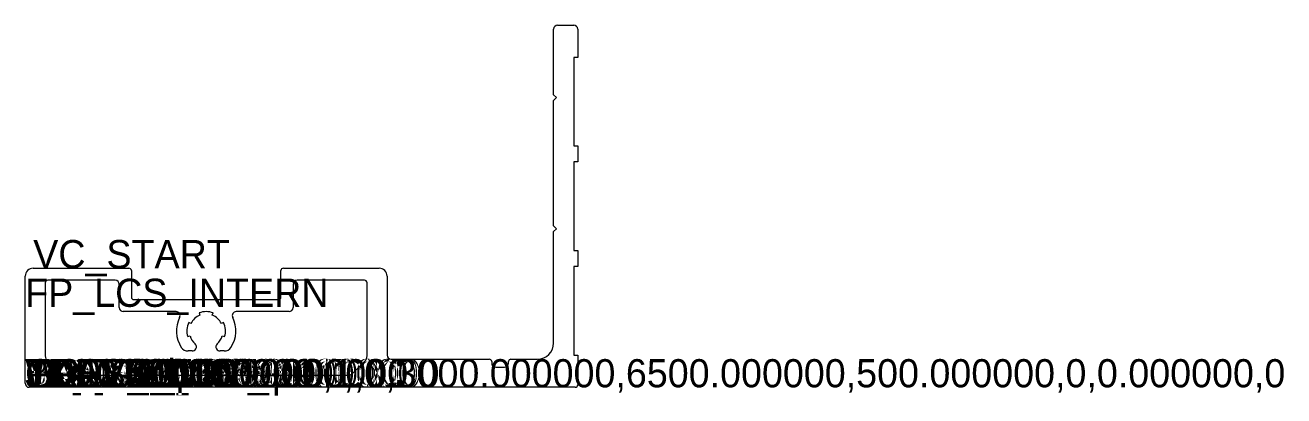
# Model space of a CAD drawing. Header units: metres. Extents: x 102 to 259, y 127 to 173.
import ezdxf

# ---------------------------------------------------------------- set-up
doc = ezdxf.new("R2010")
doc.units = ezdxf.units.M

msp = doc.modelspace()

# ---------------------------------------------------------------- linework, layer by layer
for p, q in [((167.747638, 164.270092), (167.747638, 172.41302)), ((168.247638, 172.91302), (170.247638, 172.91302)), ((170.747638, 172.41302), (170.747638, 168.91302)), ((170.747638, 168.91302), (170.247638, 168.91302)), ((170.247638, 168.91302), (170.247638, 157.916538)), ((168.101192, 163.916538), (167.747638, 164.270092)), ((167.747638, 163.562985), (168.101192, 163.916538)), ((167.747638, 147.970092), (167.747638, 163.562985)), ((170.247638, 157.916538), (170.747638, 157.916538)), ((170.747638, 157.916538), (170.747638, 155.916538)), ((170.747638, 155.916538), (170.247638, 155.916538)), ((170.247638, 155.916538), (170.247638, 144.912302)), ((168.101192, 147.616538), (167.747638, 147.970092)), ((167.747638, 147.262985), (168.101192, 147.616538)), ((167.747638, 133.41259), (167.747638, 147.262985)), ((170.247638, 144.912302), (170.747638, 144.91302)), ((170.747638, 144.91302), (170.747638, 142.91302)), ((103.046738, 142.716523), (114.946738, 142.716523)), ((115.246738, 142.416523), (115.246738, 139.116523)), ((133.848539, 139.116523), (133.848539, 142.416523)), ((134.148539, 142.716523), (146.048539, 142.716523)), ((170.747638, 142.91302), (170.247638, 142.912302)), ((170.247638, 142.912302), (170.247638, 131.912302)), ((102.046738, 128.41259), (102.046738, 141.716523)), ((104.546738, 140.916523), (104.546738, 131.826804)), ((113.246738, 141.216523), (104.846738, 141.216523)), ((144.248539, 141.216523), (135.848539, 141.216523)), ((144.548539, 131.826804), (144.548539, 140.916523)), ((147.048539, 141.716523), (147.048539, 131.91259)), ((113.746738, 137.816523), (113.746738, 140.716523)), ((135.348539, 140.716523), (135.348539, 137.816523)), ((115.546738, 138.816523), (133.548539, 138.816523)), ((120.801974, 137.316523), (114.246738, 137.316523)), ((123.67082, 137.15062), (123.780422, 136.871358)), ((125.314855, 136.871358), (125.424457, 137.15062)), ((134.848539, 137.316523), (128.293303, 137.316523)), ((122.655604, 135.827679), (122.385313, 135.957844)), ((126.709964, 135.957844), (126.439673, 135.827679)), ((122.254264, 134.209111), (122.540935, 134.297537)), ((126.554341, 134.297537), (126.841013, 134.209111)), ((122.822953, 132.42928), (122.294173, 132.42928)), ((123.271903, 132.706885), (123.255965, 132.67928)), ((125.839311, 132.67928), (125.823373, 132.706885)), ((126.801104, 132.42928), (126.272324, 132.42928)), ((170.247638, 131.912302), (170.747638, 131.91302)), ((170.747638, 131.91302), (170.747638, 128.21259)), ((104.839631, 131.119697), (106.253845, 129.705483)), ((142.841432, 129.705483), (144.255645, 131.119697)), ((147.548539, 131.41259), (159.747638, 131.41259)), ((160.047638, 131.11259), (160.047638, 130.91325)), ((160.548298, 130.41325), (161.648428, 130.411801)), ((162.147638, 130.911801), (162.147638, 131.11259)), ((162.447638, 131.41259), (165.747638, 131.41259)), ((106.960952, 129.41259), (142.134325, 129.41259)), ((170.448069, 127.91259), (102.546738, 127.91259))]:
    msp.add_line(p, q)
for centre, radius, start, end in [((168.247638, 172.41302), 0.5, 90, 180), ((170.247638, 172.41302), 0.5, 360, 90), ((103.046738, 141.716523), 1, 90, 180), ((114.946738, 142.416523), 0.3, 360, 90), ((134.148539, 142.416523), 0.3, 90, 180), ((146.048539, 141.716523), 1, 360, 90), ((104.846738, 140.916523), 0.3, 90, 180), ((113.246738, 140.716523), 0.5, 360, 90), ((135.848539, 140.716523), 0.5, 90, 180), ((144.248539, 140.916523), 0.3, 360, 90), ((114.246738, 137.816523), 0.5, 180, 270), ((115.546738, 139.116523), 0.3, 180, 270), ((133.548539, 139.116523), 0.3, 270, 360), ((134.848539, 137.816523), 0.5, 270, 360), ((120.801974, 136.816523), 0.5, 333.103454, 90), ((124.547638, 134.916523), 3.7, 153.103454, 213.424027), ((124.547638, 134.916523), 2.1, 111.428571, 154.285714), ((124.547638, 134.916523), 2.4, 68.571429, 111.428571), ((124.547638, 134.916523), 2.1, 25.714286, 68.571429), ((124.547638, 134.916523), 3.7, 326.575973, 26.896546), ((128.293303, 136.816523), 0.5, 90, 206.896546), ((124.547638, 134.916523), 2.4, 154.285714, 197.142857), ((124.547638, 134.916523), 2.4, 342.857143, 25.714286), ((124.547638, 134.916523), 2.1, 197.142857, 228.912511), ((122.838891, 132.956885), 0.5, 330, 48.912511), ((126.256386, 132.956885), 0.5, 131.087489, 210), ((124.547638, 134.916523), 2.1, 311.087489, 342.857143), ((165.747638, 133.41259), 2, 270, 360), ((105.546738, 131.826804), 1, 180, 225), ((122.294173, 133.42928), 1, 213.424027, 270), ((122.822953, 132.92928), 0.5, 270, 330), ((126.272324, 132.92928), 0.5, 210, 270), ((126.801104, 133.42928), 1, 270, 326.575973), ((143.548539, 131.826804), 1, 315, 360), ((147.548539, 131.91259), 0.5, 180, 270), ((159.747638, 131.11259), 0.3, 360, 90), ((160.547638, 130.91325), 0.5, 180, 270), ((161.647638, 130.911801), 0.5, 270, 360), ((162.447638, 131.11259), 0.3, 90, 180), ((102.546738, 128.41259), 0.5, 180, 270), ((106.960952, 130.41259), 1, 225, 270), ((142.134325, 130.41259), 1, 270, 315), ((170.447638, 128.21259), 0.3, 270, 360)]:
    msp.add_arc(centre, radius, start, end)

# ---------------------------------------------------------------- texts
for tag, p in [('VC_START', (103.046738, 142.716523)), ('FP_LCS_INTERN', (102.046738, 137.91259)), ('WX:0.000000', (102.046738, 127.91259)), ('WY:0.000000', (102.046738, 127.91259)), ('JX:0.000000', (102.046738, 127.91259)), ('JY:0.000000', (102.046738, 127.91259)), ('TDEV:0.000000', (102.046738, 127.91259)), ('TDEV2:0.000000', (102.046738, 127.91259)), ('TDEV3:0.000000', (102.046738, 127.91259)), ('TDEV4:0.000000', (102.046738, 127.91259)), ('TDEV5:0.000000', (102.046738, 127.91259)), ('OPTI:500.000000,1,0,3000.000000,6500.000000,500.000000,0,0.000000,0', (102.046738, 127.91259)), ('GLASS_MIN:0.000000', (102.046738, 127.91259)), ('GLASS_MAX:0.000000', (102.046738, 127.91259)), ('DESC:Riporto per OXO', (102.046738, 127.91259)), ('DENS:1.120000', (102.046738, 127.91259)), ('FRONT_VIEW', (102.046738, 127.91259)), ('BL01:6800.000000,,1', (102.046738, 127.91259)), ('PANE_WIDTH:0.000000', (102.046738, 127.91259)), ('FP_LCS_ORIG', (102.046738, 127.91259)), ('VC_END', (102.546738, 127.91259)), ('FP_LCS_HOT', (112.046738, 127.91259))]:
    msp.add_attdef(tag, p, '', height=3.5)

doc.saveas('drawing.dxf')
